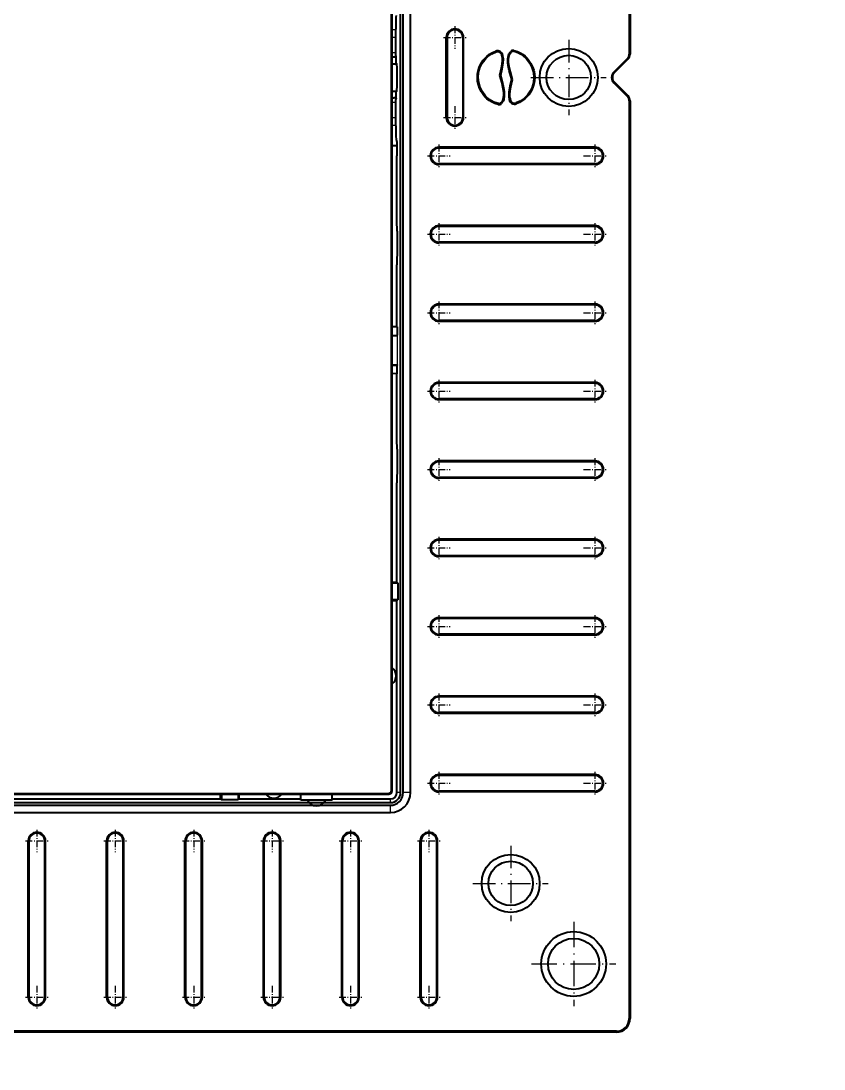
# Model space of a CAD drawing. Header units: inches. Extents: x 258415 to 640093, y 441672 to 945769.
# Drawn here: x 318951.3 to 319069.1, y 470192.4 to 470346.1 of the extents above; entities that cross this region are included whole.
import ezdxf

# ---------------------------------------------------------------- set-up
doc = ezdxf.new("R2010")
doc.units = ezdxf.units.IN
doc.header["$MEASUREMENT"] = 0
doc.linetypes.add('DASHDOT', pattern=[18.5, 12, -3, 0.5, -3])
doc.layers.add('A-DIMESNION-1', color=7, linetype='Continuous')
doc.layers.add('CQ_callout', color=34, linetype='Continuous')
doc.layers.add('CQ Lighting', color=5, linetype='Continuous', lineweight=0)
doc.layers.add('CQ lighting plan', color=7, linetype='Continuous', lineweight=0)
doc.styles.get("Standard").update_dxf_attribs({"font": 'arial.ttf'})
doc.dimstyles.new('CQ Anno', dxfattribs={"dimscale": 40, "dimtxt": 2.2, "dimasz": 0.75, "dimexe": 1, "dimexo": 0.5, "dimgap": 0.5, "dimtad": 1, "dimrnd": 1, "dimdsep": 46, "dimtxsty": 'Standard', "dimblk": 'x-04-bw-gf-dim-50$0$DIM12', "dimcen": 0.0025, "dimdle": 0.5, "dimclrd": 8, "dimclre": 8, "dimclrt": 2, "dimazin": 2, "dimtfac": 1, "dimtix": 1, "dimtmove": 1, "dimatfit": 0, "dimfxl": 50, "dimtolj": 1, "dimtzin": 0, "dimlwd": -1, "dimarcsym": 1})
doc.dimstyles.get("Standard").update_dxf_attribs({"dimtxt": 0.18, "dimasz": 0.18, "dimexe": 0.18, "dimexo": 0.0625, "dimgap": 0.09, "dimtad": 0, "dimtih": 1, "dimtoh": 1, "dimdec": 4, "dimzin": 0, "dimdsep": 46, "dimtxsty": 'Standard', "dimcen": 0.09, "dimadec": 0, "dimazin": 0, "dimtfac": 1, "dimtdec": 4, "dimtofl": 0, "dimtmove": 0, "dimatfit": 3, "dimfxl": 1, "dimtolj": 1, "dimtzin": 0, "dimarcsym": 0})

# ---------------------------------------------------------------- blocks, each defined once
blk = doc.blocks.new('T.HC0E0.HQ12 top')
at = {"layer": 'CQ Lighting', "color": 1, "lineweight": 35}
for p, q in [((441382.24, 519321.66), (441382.24, 519171.96)), ((441383.31, 519321.66), (441383.31, 519171.96)), ((441383.7, 519321.66), (441383.7, 519171.96)), ((441384.93, 519321.42), (441384.93, 519172.21)), ((441385.04, 519321.31), (441385.04, 519172.31)), ((441350.04, 519138.81), (441350.04, 519243.4)), ((441350.16, 519138.81), (441350.16, 519243.4)), ((441384.23, 519227.35), (441384.23, 519196.86)), ((441355.19, 519225.09), (441378.08, 519225.09)), ((441355.19, 519224.96), (441378.08, 519224.96)), ((441355.19, 519222.66), (441378.08, 519222.66)), ((441355.19, 519222.54), (441378.08, 519222.54)), ((441355.19, 519213.59), (441378.08, 519213.59)), ((441355.19, 519213.46), (441378.08, 519213.46)), ((441355.19, 519211.16), (441378.08, 519211.16)), ((441355.19, 519211.04), (441378.08, 519211.04)), ((441355.19, 519202.09), (441378.08, 519202.09)), ((441355.19, 519201.96), (441378.08, 519201.96)), ((441355.19, 519199.66), (441378.08, 519199.66)), ((441355.19, 519199.54), (441378.08, 519199.54)), ((441355.19, 519190.59), (441378.08, 519190.59)), ((441355.19, 519190.46), (441378.08, 519190.46)), ((441355.19, 519188.16), (441378.08, 519188.16)), ((441355.19, 519188.04), (441378.08, 519188.04)), ((441355.19, 519179.09), (441378.08, 519179.09)), ((441355.19, 519178.96), (441378.08, 519178.96)), ((441355.19, 519176.66), (441378.08, 519176.66)), ((441355.19, 519176.54), (441378.08, 519176.54)), ((441385.43, 519171.71), (441594.65, 519171.71)), ((441385.54, 519171.81), (441594.54, 519171.81)), ((441385.19, 519171.01), (441413.29, 519171.01)), ((441385.19, 519170.48), (441594.89, 519170.48)), ((441385.19, 519170.08), (441594.89, 519170.08)), ((441385.19, 519169.01), (441594.89, 519169.01)), ((441355.19, 519167.59), (441378.08, 519167.59)), ((441355.19, 519167.46), (441378.08, 519167.46)), ((441355.19, 519165.16), (441378.08, 519165.16)), ((441355.19, 519165.04), (441378.08, 519165.04)), ((441385.27, 519141.96), (441385.27, 519164.85)), ((441385.39, 519141.96), (441385.39, 519164.85)), ((441387.69, 519141.96), (441387.69, 519164.85)), ((441387.81, 519141.96), (441387.81, 519164.85)), ((441396.77, 519141.96), (441396.77, 519164.85)), ((441396.89, 519141.96), (441396.89, 519164.85)), ((441399.19, 519141.96), (441399.19, 519164.85)), ((441399.31, 519141.96), (441399.31, 519164.85)), ((441408.27, 519141.96), (441408.27, 519164.85)), ((441408.39, 519141.96), (441408.39, 519164.85)), ((441410.69, 519141.96), (441410.69, 519164.85)), ((441410.81, 519141.96), (441410.81, 519164.85)), ((441419.77, 519141.96), (441419.77, 519164.85)), ((441419.89, 519141.96), (441419.89, 519164.85)), ((441422.19, 519141.96), (441422.19, 519164.85)), ((441422.31, 519141.96), (441422.31, 519164.85)), ((441431.27, 519141.96), (441431.27, 519164.85)), ((441431.39, 519141.96), (441431.39, 519164.85)), ((441433.69, 519141.96), (441433.69, 519164.85)), ((441433.81, 519141.96), (441433.81, 519164.85)), ((441442.77, 519141.96), (441442.77, 519164.85)), ((441442.89, 519141.96), (441442.89, 519164.85)), ((441445.19, 519141.96), (441445.19, 519164.85)), ((441445.31, 519141.96), (441445.31, 519164.85)), ((441454.27, 519141.96), (441454.27, 519164.85)), ((441454.39, 519141.96), (441454.39, 519164.85)), ((441456.69, 519141.96), (441456.69, 519164.85)), ((441456.81, 519141.96), (441456.81, 519164.85)), ((441465.77, 519141.96), (441465.77, 519164.85)), ((441465.89, 519141.96), (441465.89, 519164.85)), ((441468.19, 519141.96), (441468.19, 519164.85)), ((441468.31, 519141.96), (441468.31, 519164.85)), ((441477.27, 519141.96), (441477.27, 519164.85)), ((441477.39, 519141.96), (441477.39, 519164.85)), ((441479.69, 519141.96), (441479.69, 519164.85)), ((441479.81, 519141.96), (441479.81, 519164.85)), ((441486.63, 519136.94), (441352.04, 519136.94)), ((441486.63, 519136.81), (441352.04, 519136.81)), ((441628.04, 519136.94), (441493.45, 519136.94)), ((441628.04, 519136.81), (441493.45, 519136.81))]:
    blk.add_line(p, q, dxfattribs=at)
at = {"layer": 'CQ Lighting', "color": 1, "linetype": 'DASHDOT', "lineweight": 13, "ltscale": 0.082732}
for p, q in [((441355.19, 519225.47), (441355.19, 519222.16)), ((441378.08, 519225.47), (441378.08, 519222.16)), ((441355.19, 519213.97), (441355.19, 519210.66)), ((441378.08, 519213.97), (441378.08, 519210.66)), ((441355.19, 519202.47), (441355.19, 519199.16)), ((441378.08, 519202.47), (441378.08, 519199.16)), ((441355.19, 519190.97), (441355.19, 519187.66)), ((441378.08, 519190.97), (441378.08, 519187.66)), ((441386.54, 519143.62), (441386.54, 519140.31)), ((441398.04, 519143.62), (441398.04, 519140.31)), ((441409.54, 519143.62), (441409.54, 519140.31)), ((441421.04, 519143.62), (441421.04, 519140.31)), ((441432.54, 519143.62), (441432.54, 519140.31)), ((441444.04, 519143.62), (441444.04, 519140.31)), ((441455.54, 519143.62), (441455.54, 519140.31)), ((441467.04, 519143.62), (441467.04, 519140.31)), ((441478.54, 519143.62), (441478.54, 519140.31))]:
    blk.add_line(p, q, dxfattribs=at)
at = {"layer": 'CQ Lighting', "color": 1, "lineweight": 13, "ltscale": 0.00307}
for p, q in [((441355.19, 519225.09), (441355.19, 519224.96)), ((441378.08, 519225.09), (441378.08, 519224.96)), ((441355.19, 519222.54), (441355.19, 519222.66)), ((441378.08, 519222.54), (441378.08, 519222.66)), ((441355.19, 519213.59), (441355.19, 519213.46)), ((441378.08, 519213.59), (441378.08, 519213.46)), ((441355.19, 519211.04), (441355.19, 519211.16)), ((441378.08, 519211.04), (441378.08, 519211.16)), ((441355.19, 519202.09), (441355.19, 519201.96)), ((441378.08, 519202.09), (441378.08, 519201.96)), ((441355.19, 519199.54), (441355.19, 519199.66)), ((441378.08, 519199.54), (441378.08, 519199.66)), ((441355.19, 519190.59), (441355.19, 519190.46)), ((441378.08, 519190.59), (441378.08, 519190.46)), ((441355.19, 519188.04), (441355.19, 519188.16)), ((441378.08, 519188.04), (441378.08, 519188.16)), ((441454.27, 519164.85), (441454.39, 519164.85)), ((441456.81, 519164.85), (441456.69, 519164.85)), ((441465.77, 519164.85), (441465.89, 519164.85)), ((441468.31, 519164.85), (441468.19, 519164.85)), ((441477.27, 519164.85), (441477.39, 519164.85)), ((441479.81, 519164.85), (441479.69, 519164.85)), ((441493.28, 519155.47), (441493.26, 519155.59)), ((441486.8, 519154.53), (441486.82, 519154.41)), ((441487.03, 519154.55), (441487.04, 519154.43)), ((441493.28, 519154.66), (441493.25, 519154.54)), ((441493.87, 519154.32), (441493.78, 519154.23)), ((441494, 519153.86), (441493.88, 519153.88)), ((441490.03, 519150.8), (441490.03, 519150.92)), ((441454.27, 519141.96), (441454.39, 519141.96)), ((441456.81, 519141.96), (441456.69, 519141.96)), ((441465.77, 519141.96), (441465.89, 519141.96)), ((441468.31, 519141.96), (441468.19, 519141.96)), ((441477.27, 519141.96), (441477.39, 519141.96)), ((441479.81, 519141.96), (441479.69, 519141.96)), ((441350.16, 519138.81), (441350.04, 519138.81)), ((441352.04, 519136.94), (441352.04, 519136.81)), ((441486.63, 519136.94), (441486.63, 519136.81)), ((441493.45, 519136.94), (441493.45, 519136.81))]:
    blk.add_line(p, q, dxfattribs=at)
at = {"layer": 'CQ Lighting', "color": 1, "linetype": 'DASHDOT', "lineweight": 13, "ltscale": 0.082731}
for p, q in [((441356.84, 519223.81), (441353.53, 519223.81)), ((441379.73, 519223.81), (441376.42, 519223.81)), ((441356.84, 519212.31), (441353.53, 519212.31)), ((441379.73, 519212.31), (441376.42, 519212.31)), ((441356.84, 519200.81), (441353.53, 519200.81)), ((441379.73, 519200.81), (441376.42, 519200.81)), ((441356.84, 519189.31), (441353.53, 519189.31)), ((441379.73, 519189.31), (441376.42, 519189.31)), ((441356.84, 519177.81), (441353.53, 519177.81)), ((441379.73, 519177.81), (441376.42, 519177.81)), ((441356.84, 519166.31), (441353.53, 519166.31)), ((441379.73, 519166.31), (441376.42, 519166.31)), ((441386.54, 519166.51), (441386.54, 519163.2)), ((441398.04, 519166.51), (441398.04, 519163.2)), ((441409.54, 519166.51), (441409.54, 519163.2)), ((441421.04, 519166.51), (441421.04, 519163.2)), ((441432.54, 519166.51), (441432.54, 519163.2)), ((441444.04, 519166.51), (441444.04, 519163.2)), ((441455.54, 519166.51), (441455.54, 519163.2)), ((441467.04, 519166.51), (441467.04, 519163.2)), ((441478.54, 519166.51), (441478.54, 519163.2)), ((441388.19, 519164.85), (441384.88, 519164.85)), ((441399.69, 519164.85), (441396.38, 519164.85)), ((441411.19, 519164.85), (441407.88, 519164.85)), ((441422.69, 519164.85), (441419.38, 519164.85)), ((441434.19, 519164.85), (441430.88, 519164.85)), ((441445.69, 519164.85), (441442.38, 519164.85)), ((441457.19, 519164.85), (441453.88, 519164.85)), ((441468.69, 519164.85), (441465.38, 519164.85)), ((441480.19, 519164.85), (441476.88, 519164.85)), ((441484.19, 519164.16), (441484.19, 519160.85)), ((441495.89, 519164.16), (441495.89, 519160.85)), ((441485.84, 519162.5), (441482.53, 519162.5)), ((441497.54, 519162.5), (441494.23, 519162.5)), ((441388.19, 519141.96), (441384.88, 519141.96)), ((441399.69, 519141.96), (441396.38, 519141.96)), ((441411.19, 519141.96), (441407.88, 519141.96)), ((441422.69, 519141.96), (441419.38, 519141.96)), ((441434.19, 519141.96), (441430.88, 519141.96)), ((441445.69, 519141.96), (441442.38, 519141.96)), ((441457.19, 519141.96), (441453.88, 519141.96)), ((441468.69, 519141.96), (441465.38, 519141.96)), ((441480.19, 519141.96), (441476.88, 519141.96))]:
    blk.add_line(p, q, dxfattribs=at)
at = {"layer": 'CQ Lighting', "color": 1, "lineweight": 35, "ltscale": 0.004443}
for p, q in [((441384.23, 519196.86), (441384.1, 519196.74)), ((441384.23, 519194.16), (441384.1, 519194.29)), ((441413.29, 519171.01), (441413.42, 519170.88)), ((441415.99, 519171.01), (441415.86, 519170.88))]:
    blk.add_line(p, q, dxfattribs=at)
at = {"layer": 'CQ Lighting', "color": 1, "lineweight": 35, "ltscale": 0.020638}
for p, q in [((441384.93, 519196.74), (441384.1, 519196.74)), ((441384.93, 519194.29), (441384.1, 519194.29)), ((441413.42, 519170.88), (441413.42, 519171.71)), ((441415.86, 519170.88), (441415.86, 519171.71))]:
    blk.add_line(p, q, dxfattribs=at)
at = {"layer": 'CQ Lighting', "color": 1, "lineweight": 35, "ltscale": 0.061216}
blk.add_line((441384.1, 519194.29), (441384.1, 519196.74), dxfattribs=at)
at = {"layer": 'CQ Lighting', "color": 1, "lineweight": 35, "ltscale": 0.017496}
for p, q in [((441384.23, 519196.86), (441384.93, 519196.86)), ((441384.23, 519194.16), (441384.93, 519194.16)), ((441413.29, 519171.01), (441413.29, 519171.71)), ((441415.99, 519171.01), (441415.99, 519171.71))]:
    blk.add_line(p, q, dxfattribs=at)
at = {"layer": 'CQ Lighting', "color": 1, "lineweight": 35, "ltscale": 0.22625}
blk.add_line((441384.23, 519194.16), (441384.23, 519185.11), dxfattribs=at)
at = {"layer": 'CQ Lighting', "color": 1, "lineweight": 35, "ltscale": 0.007039}
blk.add_line((441384.04, 519184.83), (441384.04, 519185.11), dxfattribs=at)
at = {"layer": 'CQ Lighting', "color": 1, "lineweight": 35, "ltscale": 0.022273}
for p, q in [((441384.04, 519185.11), (441384.93, 519185.11)), ((441384.04, 519180.51), (441384.93, 519180.51))]:
    blk.add_line(p, q, dxfattribs=at)
at = {"layer": 'CQ Lighting', "color": 1, "lineweight": 35, "ltscale": 0.107961}
blk.add_line((441384.04, 519180.51), (441384.04, 519184.83), dxfattribs=at)
at = {"layer": 'CQ Lighting', "color": 1, "linetype": 'DASHDOT', "lineweight": 13, "ltscale": 0.08273}
for p, q in [((441355.19, 519179.47), (441355.19, 519176.16)), ((441378.08, 519179.47), (441378.08, 519176.16)), ((441355.19, 519167.97), (441355.19, 519164.66)), ((441378.08, 519167.97), (441378.08, 519164.66))]:
    blk.add_line(p, q, dxfattribs=at)
at = {"layer": 'CQ Lighting', "color": 1, "lineweight": 35, "ltscale": 0.21375}
blk.add_line((441384.23, 519180.51), (441384.23, 519171.96), dxfattribs=at)
at = {"layer": 'CQ Lighting', "color": 1, "lineweight": 13, "ltscale": 0.003069}
for p, q in [((441355.19, 519179.09), (441355.19, 519178.96)), ((441378.08, 519179.09), (441378.08, 519178.96)), ((441355.19, 519176.54), (441355.19, 519176.66)), ((441378.08, 519176.54), (441378.08, 519176.66)), ((441355.19, 519167.59), (441355.19, 519167.46)), ((441378.08, 519167.59), (441378.08, 519167.46)), ((441355.19, 519165.04), (441355.19, 519165.16)), ((441378.08, 519165.04), (441378.08, 519165.16)), ((441385.27, 519164.85), (441385.39, 519164.85)), ((441387.81, 519164.85), (441387.69, 519164.85)), ((441396.77, 519164.85), (441396.89, 519164.85)), ((441399.31, 519164.85), (441399.19, 519164.85)), ((441408.27, 519164.85), (441408.39, 519164.85)), ((441410.81, 519164.85), (441410.69, 519164.85)), ((441419.77, 519164.85), (441419.89, 519164.85)), ((441422.31, 519164.85), (441422.19, 519164.85)), ((441431.27, 519164.85), (441431.39, 519164.85)), ((441433.81, 519164.85), (441433.69, 519164.85)), ((441442.77, 519164.85), (441442.89, 519164.85)), ((441445.31, 519164.85), (441445.19, 519164.85)), ((441484.19, 519163.77), (441484.19, 519163.65)), ((441495.89, 519163.77), (441495.89, 519163.65)), ((441484.19, 519161.23), (441484.19, 519161.35)), ((441495.89, 519161.23), (441495.89, 519161.35)), ((441490.04, 519159.2), (441490.04, 519159.08)), ((441493.9, 519156.51), (441493.78, 519156.47)), ((441486.08, 519156.14), (441486.2, 519156.12)), ((441486.21, 519155.68), (441486.3, 519155.77)), ((441486.8, 519155.34), (441486.83, 519155.46)), ((441493.05, 519155.45), (441493.04, 519155.57)), ((441486.18, 519153.49), (441486.3, 519153.53)), ((441385.27, 519141.96), (441385.39, 519141.96)), ((441387.81, 519141.96), (441387.69, 519141.96)), ((441396.77, 519141.96), (441396.89, 519141.96)), ((441399.31, 519141.96), (441399.19, 519141.96)), ((441408.27, 519141.96), (441408.39, 519141.96)), ((441410.81, 519141.96), (441410.69, 519141.96)), ((441419.77, 519141.96), (441419.89, 519141.96)), ((441422.31, 519141.96), (441422.19, 519141.96)), ((441431.27, 519141.96), (441431.39, 519141.96)), ((441433.81, 519141.96), (441433.69, 519141.96)), ((441442.77, 519141.96), (441442.89, 519141.96)), ((441445.31, 519141.96), (441445.19, 519141.96)), ((441489.25, 519139.19), (441489.33, 519139.11)), ((441490.83, 519139.19), (441490.75, 519139.11)), ((441487.25, 519137.19), (441487.33, 519137.11)), ((441492.83, 519137.19), (441492.75, 519137.11))]:
    blk.add_line(p, q, dxfattribs=at)
at = {"layer": 'CQ Lighting', "color": 1, "lineweight": 13, "ltscale": 0.026749}
for p, q in [((441382.24, 519171.96), (441383.31, 519171.96)), ((441385.19, 519169.01), (441385.19, 519170.08))]:
    blk.add_line(p, q, dxfattribs=at)
at = {"layer": 'CQ Lighting', "color": 1, "lineweight": 13, "ltscale": 0.013243}
for p, q in [((441383.7, 519171.96), (441384.23, 519171.96)), ((441385.19, 519170.48), (441385.19, 519171.01))]:
    blk.add_line(p, q, dxfattribs=at)
at = {"layer": 'CQ Lighting', "color": 1, "lineweight": 13, "ltscale": 0.003856}
for p, q in [((441384.93, 519172.21), (441385.04, 519172.31)), ((441385.43, 519171.71), (441385.54, 519171.81))]:
    blk.add_line(p, q, dxfattribs=at)
at = {"layer": 'CQ Lighting', "color": 1, "lineweight": 35, "ltscale": 0.01833}
for p, q in [((441446.59, 519170.97), (441446.61, 519171.71)), ((441453.49, 519170.97), (441453.46, 519171.71))]:
    blk.add_line(p, q, dxfattribs=at)
at = {"layer": 'CQ Lighting', "color": 1, "lineweight": 35, "ltscale": 0.018322}
for p, q in [((441447.86, 519171.71), (441447.85, 519170.97)), ((441452.22, 519171.71), (441452.23, 519170.97))]:
    blk.add_line(p, q, dxfattribs=at)
at = {"layer": 'CQ Lighting', "color": 1, "lineweight": 35, "ltscale": 0.017349}
blk.add_line((441480.04, 519171.71), (441480.04, 519171.01), dxfattribs=at)
at = {"layer": 'CQ Lighting', "color": 1, "lineweight": 13, "ltscale": 0.014005}
for p, q in [((441483.05, 519171.71), (441483.05, 519171.15)), ((441484.16, 519171.71), (441484.16, 519171.15)), ((441486.37, 519171.15), (441486.37, 519171.71)), ((441493.71, 519171.71), (441493.71, 519171.15)), ((441495.92, 519171.15), (441495.92, 519171.71)), ((441497.03, 519171.15), (441497.03, 519171.71))]:
    blk.add_line(p, q, dxfattribs=at)
at = {"layer": 'CQ Lighting', "color": 1, "lineweight": 35, "ltscale": 0.016655}
for p, q in [((441488.04, 519171.71), (441488.04, 519171.04)), ((441492.04, 519171.71), (441492.04, 519171.04))]:
    blk.add_line(p, q, dxfattribs=at)
at = {"layer": 'CQ Lighting', "color": 1, "lineweight": 35, "ltscale": 0.061217}
blk.add_line((441415.86, 519170.88), (441413.42, 519170.88), dxfattribs=at)
at = {"layer": 'CQ Lighting', "color": 1, "lineweight": 35, "ltscale": 0.364604}
blk.add_line((441415.99, 519171.01), (441430.57, 519171.01), dxfattribs=at)
at = {"layer": 'CQ Lighting', "color": 1, "lineweight": 35, "ltscale": 0.000476}
for p, q in [((441432.56, 519170.99), (441432.54, 519170.99)), ((441435.52, 519170.99), (441435.54, 519170.99)), ((441464.56, 519170.99), (441464.54, 519170.99)), ((441467.52, 519170.99), (441467.54, 519170.99))]:
    blk.add_line(p, q, dxfattribs=at)
at = {"layer": 'CQ Lighting', "color": 1, "lineweight": 35, "ltscale": 0.227122}
for p, q in [((441437.51, 519171.01), (441446.59, 519171.01)), ((441453.49, 519171.01), (441462.57, 519171.01))]:
    blk.add_line(p, q, dxfattribs=at)
at = {"layer": 'CQ Lighting', "color": 1, "lineweight": 35, "ltscale": 0.031513}
for p, q in [((441446.59, 519170.97), (441447.85, 519170.97)), ((441453.49, 519170.97), (441452.23, 519170.97))]:
    blk.add_line(p, q, dxfattribs=at)
at = {"layer": 'CQ Lighting', "color": 1, "lineweight": 35, "ltscale": 0.001068}
for p, q in [((441447.89, 519170.99), (441447.85, 519170.97)), ((441452.19, 519170.99), (441452.23, 519170.97))]:
    blk.add_line(p, q, dxfattribs=at)
at = {"layer": 'CQ Lighting', "color": 1, "lineweight": 13, "ltscale": 0.107585}
blk.add_line((441452.19, 519170.99), (441447.89, 519170.99), dxfattribs=at)
at = {"layer": 'CQ Lighting', "color": 1, "lineweight": 35, "ltscale": 0.226101}
blk.add_line((441469.51, 519171.01), (441478.55, 519171.01), dxfattribs=at)
at = {"layer": 'CQ Lighting', "color": 1, "lineweight": 35, "ltscale": 0.010924}
blk.add_line((441480.97, 519171.13), (441480.55, 519171.02), dxfattribs=at)
at = {"layer": 'CQ Lighting', "color": 1, "lineweight": 35, "ltscale": 0.095664}
for p, q in [((441482.97, 519171.15), (441486.8, 519171.15)), ((441493.28, 519171.15), (441497.11, 519171.15))]:
    blk.add_line(p, q, dxfattribs=at)
at = {"layer": 'CQ Lighting', "color": 1, "lineweight": 35, "ltscale": 0.004949}
for p, q in [((441486.99, 519171.1), (441486.8, 519171.15)), ((441493.09, 519171.1), (441493.28, 519171.15))]:
    blk.add_line(p, q, dxfattribs=at)
at = {"layer": 'CQ Lighting', "color": 1, "lineweight": 35, "ltscale": 0.02625}
for p, q in [((441486.99, 519171.1), (441488.04, 519171.1)), ((441492.04, 519171.1), (441493.09, 519171.1))]:
    blk.add_line(p, q, dxfattribs=at)
at = {"layer": 'CQ Lighting', "color": 1, "lineweight": 35, "ltscale": 0.007932}
for p, q in [((441487.04, 519171.1), (441487.04, 519171.41)), ((441493.04, 519171.1), (441493.04, 519171.41))]:
    blk.add_line(p, q, dxfattribs=at)
at = {"layer": 'CQ Lighting', "color": 1, "lineweight": 35, "ltscale": 0.001254}
for p, q in [((441487.99, 519171.04), (441488.04, 519171.05)), ((441492.04, 519171.05), (441492.09, 519171.04))]:
    blk.add_line(p, q, dxfattribs=at)
at = {"layer": 'CQ Lighting', "color": 1, "lineweight": 35, "ltscale": 0.2925}
for p, q in [((441484.19, 519163.77), (441495.89, 519163.77)), ((441495.89, 519163.65), (441484.19, 519163.65)), ((441495.89, 519161.35), (441484.19, 519161.35)), ((441484.19, 519161.23), (441495.89, 519161.23))]:
    blk.add_line(p, q, dxfattribs=at)
at = {"layer": 'CQ Lighting', "color": 1, "linetype": 'DASHDOT', "lineweight": 13, "ltscale": 0.27625}
for p, q in [((441371.85, 519159.85), (441371.85, 519148.8)), ((441377.38, 519154.32), (441366.33, 519154.32)), ((441490.04, 519151.34), (441490.04, 519140.29)), ((441495.56, 519145.81), (441484.51, 519145.81))]:
    blk.add_line(p, q, dxfattribs=at)
at = {"layer": 'CQ Lighting', "color": 1, "lineweight": 35, "ltscale": 0.003194}
blk.add_line((441490.35, 519155.96), (441490.35, 519155.83), dxfattribs=at)
at = {"layer": 'CQ Lighting', "color": 1, "lineweight": 35, "ltscale": 0.003193}
blk.add_line((441489.73, 519154.04), (441489.73, 519154.17), dxfattribs=at)
at = {"layer": 'CQ Lighting', "color": 1, "linetype": 'DASHDOT', "lineweight": 13, "ltscale": 0.308749}
blk.add_line((441360.04, 519151.25), (441360.04, 519138.9), dxfattribs=at)
at = {"layer": 'CQ Lighting', "color": 1, "linetype": 'DASHDOT', "lineweight": 13, "ltscale": 0.30875}
blk.add_line((441366.21, 519145.08), (441353.86, 519145.08), dxfattribs=at)
at = {"layer": 'CQ Lighting', "color": 1, "lineweight": 35, "ltscale": 0.070711}
for p, q in [((441487.25, 519137.19), (441489.25, 519139.19)), ((441487.33, 519137.11), (441489.33, 519139.11)), ((441492.75, 519137.11), (441490.75, 519139.11)), ((441492.83, 519137.19), (441490.83, 519139.19))]:
    blk.add_line(p, q, dxfattribs=at)
at = {"layer": 'CQ Lighting', "color": 1, "lineweight": 35}
for points in [[(441447.91, 519171.71), (441447.89, 519171.02), (441447.89, 519171), (441447.89, 519170.99)], [(441452.16, 519171.71), (441452.19, 519171.02), (441452.19, 519171), (441452.19, 519170.99)], [(441432.54, 519170.99), (441431.12, 519171.01), (441430.57, 519171.01)], [(441435.52, 519170.99), (441434.43, 519170.98), (441432.89, 519170.98), (441432.56, 519170.99)], [(441435.54, 519170.99), (441436.96, 519171.01), (441437.51, 519171.01)], [(441464.54, 519170.99), (441463.12, 519171.01), (441462.57, 519171.01)], [(441467.52, 519170.99), (441466.43, 519170.98), (441464.89, 519170.98), (441464.56, 519170.99)], [(441467.54, 519170.99), (441468.96, 519171.01), (441469.51, 519171.01)], [(441480.55, 519171.02), (441480.54, 519171.02), (441480.3, 519171.02), (441478.55, 519171.01)], [(441482.97, 519171.15), (441481.36, 519171.14), (441481, 519171.13), (441480.98, 519171.13), (441480.97, 519171.13)], [(441492.09, 519171.04), (441492.09, 519171.04), (441492.09, 519171.04), (441492.06, 519171.04), (441491.42, 519171.03), (441488.91, 519171.03), (441488, 519171.04), (441487.99, 519171.04), (441487.99, 519171.04)], [(441499.11, 519171.13), (441499.1, 519171.13), (441498.86, 519171.14), (441497.11, 519171.15)], [(441486.08, 519156.14), (441486.23, 519156.66), (441486.46, 519157.15), (441486.68, 519157.49), (441486.93, 519157.8), (441487.22, 519158.09), (441487.54, 519158.36), (441487.99, 519158.65), (441488.47, 519158.89), (441488.98, 519159.06), (441489.51, 519159.17), (441490.04, 519159.2)], [(441486.2, 519156.12), (441486.3, 519156.47), (441486.43, 519156.81), (441486.61, 519157.15), (441486.82, 519157.47), (441487.32, 519158.02), (441487.92, 519158.47), (441488.59, 519158.8), (441489.3, 519159.01), (441490.04, 519159.08)], [(441490.04, 519159.2), (441490.52, 519159.18), (441490.99, 519159.09), (441491.48, 519158.95), (441491.94, 519158.74), (441492.58, 519158.34), (441493.13, 519157.82), (441493.44, 519157.42), (441493.7, 519156.98), (441493.9, 519156.51)], [(441490.04, 519159.08), (441490.77, 519159.02), (441491.45, 519158.83), (441492.07, 519158.53), (441492.63, 519158.13), (441493.11, 519157.65), (441493.5, 519157.09), (441493.78, 519156.47)], [(441486.8, 519155.34), (441486.57, 519155.43), (441486.36, 519155.55), (441486.21, 519155.68)], [(441486.83, 519155.46), (441486.53, 519155.59), (441486.3, 519155.77)], [(441490.35, 519155.83), (441489, 519155.46), (441488.28, 519155.31), (441487.91, 519155.26), (441487.33, 519155.25), (441486.8, 519155.34)], [(441490.35, 519155.96), (441489.22, 519155.64), (441488.67, 519155.51), (441487.88, 519155.38), (441487.33, 519155.37), (441486.83, 519155.46)], [(441489.73, 519154.17), (441491.08, 519154.54), (441491.8, 519154.69), (441492.17, 519154.74), (441492.75, 519154.75), (441493.28, 519154.66)], [(441493.04, 519155.57), (441492.55, 519155.57), (441492.05, 519155.6), (441491.41, 519155.7), (441490.35, 519155.96)], [(441493.05, 519155.45), (441492.75, 519155.44), (441492.14, 519155.47), (441491.27, 519155.6), (441490.35, 519155.83)], [(441490.03, 519150.8), (441489.56, 519150.82), (441489.08, 519150.91), (441488.6, 519151.05), (441488.14, 519151.26), (441487.5, 519151.66), (441486.95, 519152.18), (441486.64, 519152.58), (441486.38, 519153.02), (441486.18, 519153.49)], [(441490.03, 519150.92), (441489.31, 519150.98), (441488.63, 519151.17), (441488.01, 519151.47), (441487.45, 519151.87), (441486.97, 519152.35), (441486.58, 519152.91), (441486.3, 519153.53)], [(441487.03, 519154.55), (441487.33, 519154.56), (441487.94, 519154.53), (441488.81, 519154.4), (441489.73, 519154.17)], [(441487.04, 519154.43), (441487.53, 519154.43), (441488.03, 519154.4), (441488.67, 519154.3), (441489.73, 519154.04)], [(441489.73, 519154.04), (441490.86, 519154.36), (441491.41, 519154.49), (441492.2, 519154.62), (441492.75, 519154.63), (441493.25, 519154.54)], [(441493.88, 519153.88), (441493.78, 519153.53), (441493.65, 519153.19), (441493.47, 519152.85), (441493.26, 519152.53), (441492.76, 519151.98), (441492.16, 519151.53), (441491.49, 519151.2), (441490.77, 519150.99), (441490.03, 519150.92)], [(441494, 519153.86), (441493.85, 519153.34), (441493.62, 519152.85), (441493.4, 519152.51), (441493.15, 519152.2), (441492.86, 519151.91), (441492.54, 519151.64), (441492.09, 519151.35), (441491.61, 519151.11), (441491.1, 519150.94), (441490.57, 519150.83), (441490.03, 519150.8)], [(441493.25, 519154.54), (441493.55, 519154.41), (441493.78, 519154.23)], [(441493.28, 519154.66), (441493.51, 519154.57), (441493.72, 519154.45), (441493.87, 519154.32)]]:
    blk.add_lwpolyline(points, dxfattribs=at)
for centre, radius in [((441371.85, 519154.32), 4.25), ((441371.85, 519154.32), 3.25), ((441360.04, 519145.08), 4.75), ((441360.04, 519145.08), 3.75), ((441490.04, 519145.81), 4.25), ((441490.04, 519145.81), 3.25)]:
    blk.add_circle(centre, radius, dxfattribs=at)
for centre, radius, start, end in [((441355.19, 519223.81), 1.27, 90, 270), ((441355.19, 519223.81), 1.15, 90, 270), ((441378.08, 519223.81), 1.27, 270, 90), ((441378.08, 519223.81), 1.15, 270, 90), ((441355.19, 519212.31), 1.27, 90, 270), ((441355.19, 519212.31), 1.15, 90, 270), ((441378.08, 519212.31), 1.27, 270, 90), ((441378.08, 519212.31), 1.15, 270, 90), ((441355.19, 519200.81), 1.27, 90, 270), ((441355.19, 519200.81), 1.15, 90, 270), ((441378.08, 519200.81), 1.27, 270, 90), ((441378.08, 519200.81), 1.15, 270, 90), ((441355.19, 519189.31), 1.27, 90, 270), ((441355.19, 519189.31), 1.15, 90, 270), ((441378.08, 519189.31), 1.27, 270, 90), ((441378.08, 519189.31), 1.15, 270, 90), ((441385.81, 519189.06), 1.47, 126.651, 233.349), ((441384.74, 519182.81), 1.5, 117.8182, 242.1818), ((441355.19, 519177.81), 1.27, 90, 270), ((441355.19, 519177.81), 1.15, 90, 270), ((441378.08, 519177.81), 1.27, 270, 90), ((441378.08, 519177.81), 1.15, 270, 90), ((441385.19, 519171.96), 2.95, 180, 270), ((441385.19, 519171.96), 1.88, 180, 270), ((441385.19, 519171.96), 1.49, 180, 270), ((441385.19, 519171.96), 0.959, 180, 270), ((441385.43, 519172.21), 0.5, 179.9997, 270.0002), ((441385.54, 519172.31), 0.5, 179.9997, 270.0002), ((441402.29, 519172.58), 1.47, 216.651, 323.349), ((441487.54, 519171.41), 0.5, 144.4254, 180), ((441492.54, 519171.41), 0.5, 0, 35.5746), ((441355.19, 519166.31), 1.27, 90, 270), ((441355.19, 519166.31), 1.15, 90, 270), ((441378.08, 519166.31), 1.27, 270, 90), ((441378.08, 519166.31), 1.15, 270, 90), ((441386.54, 519164.85), 1.27, 0, 180), ((441386.54, 519164.85), 1.15, 0, 180), ((441398.04, 519164.85), 1.27, 0, 180), ((441398.04, 519164.85), 1.15, 0, 180), ((441409.54, 519164.85), 1.27, 0, 180), ((441409.54, 519164.85), 1.15, 0, 180), ((441421.04, 519164.85), 1.27, 0, 180), ((441421.04, 519164.85), 1.15, 0, 180), ((441432.54, 519164.85), 1.27, 0, 180), ((441432.54, 519164.85), 1.15, 0, 180), ((441444.04, 519164.85), 1.27, 0, 180), ((441444.04, 519164.85), 1.15, 0, 180), ((441455.54, 519164.85), 1.27, 0, 180), ((441455.54, 519164.85), 1.15, 0, 180), ((441467.04, 519164.85), 1.27, 0, 180), ((441467.04, 519164.85), 1.15, 0, 180), ((441478.54, 519164.85), 1.27, 0, 180), ((441478.54, 519164.85), 1.15, 0, 180), ((441484.19, 519162.5), 1.27, 90, 270), ((441484.19, 519162.5), 1.15, 90, 270), ((441495.89, 519162.5), 1.27, 270, 90), ((441495.89, 519162.5), 1.15, 270, 90), ((441493.15, 519156.25), 0.663, 279.0209, 19.2736), ((441493.15, 519156.25), 0.786, 279.0209, 19.2736), ((441486.59, 519156.04), 0.519, 168.0869, 223.4794), ((441486.59, 519156.04), 0.396, 168.0869, 223.4794), ((441492.91, 519157.85), 2.28, 273.2376, 278.7854), ((441492.9, 519157.88), 2.43, 273.3947, 278.8677), ((441486.92, 519153.75), 0.786, 99.0209, 199.2736), ((441486.92, 519153.75), 0.663, 99.0209, 199.2736), ((441487.18, 519152.12), 2.43, 93.3947, 98.8677), ((441487.17, 519152.15), 2.28, 93.2376, 98.7854), ((441493.49, 519153.96), 0.396, 348.0869, 43.4794), ((441493.49, 519153.96), 0.519, 348.0869, 43.4794), ((441386.54, 519141.96), 1.27, 180, 0), ((441386.54, 519141.96), 1.15, 180, 0), ((441398.04, 519141.96), 1.27, 180, 0), ((441398.04, 519141.96), 1.15, 180, 0), ((441409.54, 519141.96), 1.27, 180, 0), ((441409.54, 519141.96), 1.15, 180, 0), ((441421.04, 519141.96), 1.27, 180, 0), ((441421.04, 519141.96), 1.15, 180, 0), ((441432.54, 519141.96), 1.27, 180, 0), ((441432.54, 519141.96), 1.15, 180, 0), ((441444.04, 519141.96), 1.27, 180, 0), ((441444.04, 519141.96), 1.15, 180, 0), ((441455.54, 519141.96), 1.27, 180, 0), ((441455.54, 519141.96), 1.15, 180, 0), ((441467.04, 519141.96), 1.27, 180, 0), ((441467.04, 519141.96), 1.15, 180, 0), ((441478.54, 519141.96), 1.27, 180, 0), ((441478.54, 519141.96), 1.15, 180, 0), ((441490.04, 519138.4), 1.12, 45, 135), ((441490.04, 519138.4), 1, 45, 135), ((441352.04, 519138.81), 2, 180, 270), ((441352.04, 519138.81), 1.88, 180, 270), ((441486.63, 519137.81), 0.877, 270, 315), ((441486.63, 519137.81), 1, 270, 315), ((441493.45, 519137.81), 1, 225, 270), ((441493.45, 519137.81), 0.877, 225, 270)]:
    blk.add_arc(centre, radius, start, end, dxfattribs=at)
blk = doc.blocks.new('x-04-bw-gf-dim-50$0$DIM12')
blk.add_line((0, -1), (0, 1))
at = {"color": 8}
blk.add_line((-1, 0), (1, 0), dxfattribs=at)
blk.add_circle((0, 0), 0.5)
blk = doc.blocks.new('*D278')
at = {"layer": 'A-DIMESNION-1', "color": 8, "lineweight": -2, "ltscale": 0.05, "transparency": 16777216}
for p, q in [((318930.67, 470448.81), (318930.67, 469945.73)), ((319943.94, 470186.81), (319943.94, 469945.73))]:
    blk.add_line(p, q, dxfattribs=at)
at = {"layer": 'A-DIMESNION-1', "color": 8, "ltscale": 0.05, "transparency": 16777216}
blk.add_line((318950.67, 469985.73), (319923.94, 469985.73), dxfattribs=at)
at = {"layer": 'Defpoints', "color": 0, "linetype": 'Continuous', "ltscale": 0.05, "transparency": 16777216}
for p in [(318930.67, 470468.81, 0), (319943.94, 470206.81, 0), (319943.94, 469985.73)]:
    blk.add_point(p, dxfattribs=at)
at = {"layer": 'A-DIMESNION-1', "color": 8, "linetype": 'Continuous', "ltscale": 0.05, "transparency": 16777216, "xscale": 20, "yscale": 20, "zscale": 20, "rotation": 180}
blk.add_blockref('x-04-bw-gf-dim-50$0$DIM12', (318930.67, 469985.73), dxfattribs=at)
at = {"layer": 'A-DIMESNION-1', "color": 8, "linetype": 'Continuous', "ltscale": 0.05, "transparency": 16777216, "xscale": 20, "yscale": 20, "zscale": 20}
blk.add_blockref('x-04-bw-gf-dim-50$0$DIM12', (319943.94, 469985.73), dxfattribs=at)
at = {"layer": 'A-DIMESNION-1', "color": 2, "linetype": 'Continuous', "ltscale": 0.05, "transparency": 16777216, "insert": (319437.31, 470014.21), "char_height": 44, "attachment_point": 5}
blk.add_mtext('\\A1;1013', dxfattribs=at)

msp = doc.modelspace()

# ---------------------------------------------------------------- block references
at = {"layer": 'CQ lighting plan', "rotation": 90}
msp.add_blockref('T.HC0E0.HQ12 top', (838177.482, 28847.769, 0), dxfattribs=at)

# ---------------------------------------------------------------- dimensions: what is measured, and where the dimension line sits
at = {"layer": 'A-DIMESNION-1', "color": 64, "linetype": 'Continuous', "ltscale": 0.05}
dim = msp.add_linear_dim(base=(319943.944, 469985.729), p1=(318930.667, 470468.808, 0), p2=(319943.944, 470206.808, 0), angle=180, dimstyle='CQ Anno', override={"dimscale": 0, "dimasz": 1, "dimexe": 2, "dimexo": 1, "dimgap": 0.3, "dimcen": 0.005}, dxfattribs=at)
dim.commit()
dim.dimension.update_dxf_attribs({"geometry": '*D278', "text_midpoint": (319437.305, 470014.209)})

# ---------------------------------------------------------------- leaders
at = {"layer": 'CQ_callout'}
msp.add_leader([(320062.417, 470279.349, -0.001), (318985.974, 471148.994, -0.001), (317803.825, 471148.994, -0.001)], dimstyle='Standard', override={"dimasz": 10, "dimldrblk": 'Dot', "dimfxl": 0.1, "dimarcsym": 2}, dxfattribs=at)

doc.saveas('drawing.dxf')
